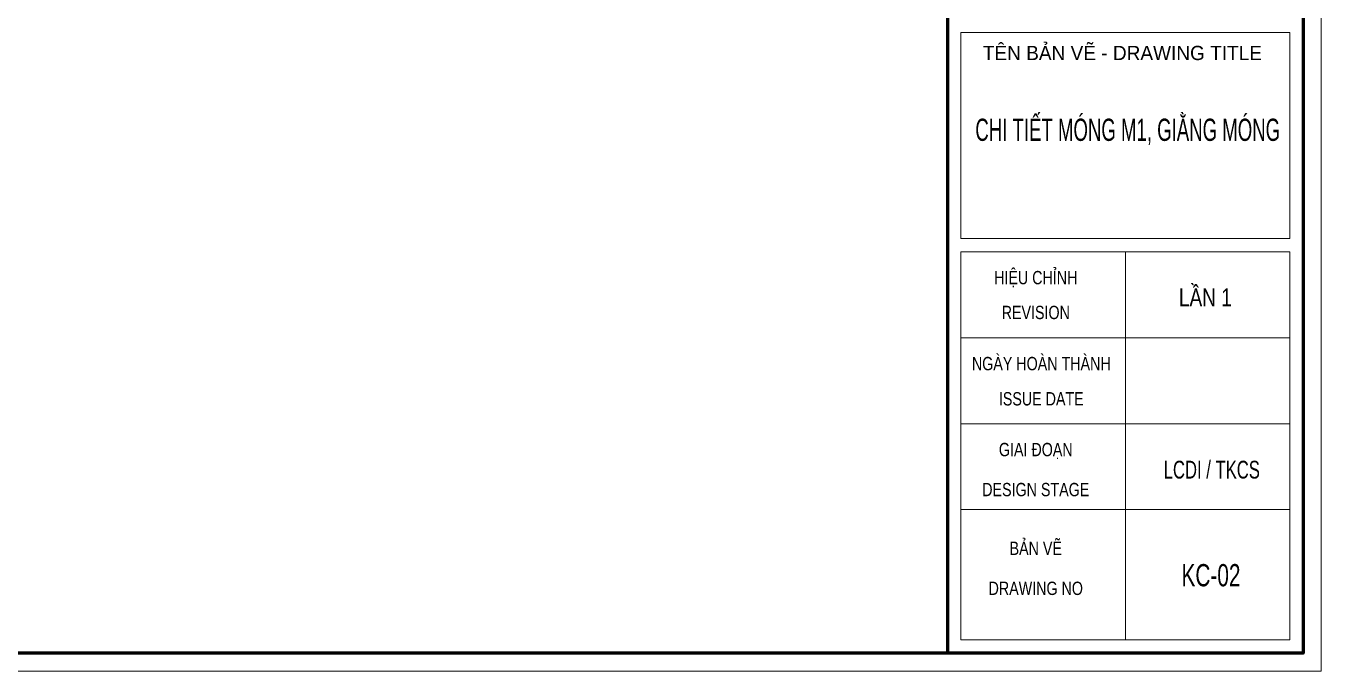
# Model space of a CAD drawing. Header units: millimetres. Extents: x 19378 to 228036, y -611253 to -527887.
# Drawn here: x 182395 to 186036, y -555772 to -553958 of the extents above; entities that cross this region are included whole.
import ezdxf
from ezdxf.enums import TextEntityAlignment as Align

# ---------------------------------------------------------------- set-up
doc = ezdxf.new("R2010")
doc.units = ezdxf.units.MM
doc.header["$MEASUREMENT"] = 0
doc.layers.get('Defpoints').update_dxf_attribs({"color": 1})
doc.layers.add('Khungten_LCDI', color=7, linetype='Continuous')
doc.layers.add('LC Net thay', color=7, linetype='Continuous', lineweight=25)
doc.layers.add('LC Text1', color=3, linetype='Continuous', lineweight=20)
doc.styles.add('Khungten', font='VHAVAN_1.TTF', dxfattribs={"width": 0.9, "height": 5000})
doc.styles.add('Title', font='VHBLACK_1.TTF', dxfattribs={"width": 0.8})

# ---------------------------------------------------------------- blocks, each defined once
blk = doc.blocks.new('Nha o can bo nhan vien Trung doan')
at = {"layer": 'Defpoints', "lineweight": 0}
blk.add_lwpolyline([(-1200, -14850), (-1200, 14850), (40800, 14850), (40800, -14850)], close=True, dxfattribs=at)
at = {"layer": 'Khungten_LCDI', "color": 5, "lineweight": 60}
blk.add_line((36600, 14650), (36600, -14650), dxfattribs=at)
at = {"layer": 'Khungten_LCDI', "color": 5, "lineweight": 25}
blk.add_line((40600, -14650), (40600, 14650), dxfattribs=at)
at = {"layer": 'Khungten_LCDI', "color": 9, "lineweight": 15}
for p, q in [((38600, -10133), (38600, -14500)), ((40450, -11100), (36750, -11100)), ((40450, -12067), (36750, -12067)), ((40450, -13033), (36750, -13033))]:
    blk.add_line(p, q, dxfattribs=at)
at = {"layer": 'Khungten_LCDI', "color": 5, "lineweight": 60}
blk.add_lwpolyline([(0, -14650), (0, 14650), (40600, 14650), (40600, -14650)], close=True, dxfattribs=at)
at = {"layer": 'Khungten_LCDI', "color": 9, "lineweight": 15}
for points in [[(36750, -9983), (40450, -9983), (40450, -7667), (36750, -7667)], [(36750, -14500), (40450, -14500), (40450, -10133), (36750, -10133)]]:
    blk.add_lwpolyline(points, close=True, dxfattribs=at)
at = {"color": 7, "style": 'Khungten'}
blk.add_text('tªn b¶n vÏ - drawing title', height=160, dxfattribs=at).set_placement((38566, -7977), align=Align.CENTER)
at = {"color": 7}
for s, height, style, width, p in [('hiÖu chØnh', 150, 'Khungten', 0.8, (37592, -10499)), ('revision', 150, 'Khungten', 0.8, (37592, -10891)), ('ngµy hoµn thµnh', 150, 'Khungten', 0.8, (37654, -11466)), ('issue date', 150, 'Khungten', 0.8, (37654, -11862)), ('giai ®o¹n', 150, 'Khungten', 0.8, (37592, -12433)), ('lcdi / tkcs', 200, 'Title', 0.7, (39571, -12684)), ('design stage', 150, 'Khungten', 0.8, (37592, -12883)), ('b¶n vÏ', 150, 'Khungten', 0.8, (37592, -13544)), ('drawing nO', 150, 'Khungten', 0.8, (37592, -13994))]:
    blk.add_text(s, height=height, dxfattribs=dict(at, style=style, width=width)).set_placement(p, align=Align.CENTER)
at = {"color": 7, "style": 'Khungten', "width": 0.8}
for tag, p in [('REVISION', (39499, -10746)), ('NGAYHT', (39546, -11609))]:
    blk.add_attdef(tag, text='', height=200, dxfattribs=at).set_placement(p, align=Align.CENTER)
at = {"layer": 'LC Text1', "style": 'Title', "width": 1.485915}
for tag, p, p2 in [('TENBANVE1', (36913, -8886), (40339, -8886)), ('TENBANVE2', (36913, -9562), (40339, -9562))]:
    blk.add_attdef(tag, text='', height=250, dxfattribs=at).set_placement(p, p2, align=Align.FIT)
at = {"layer": 'LC Text1', "style": 'Title', "width": 0.7}
blk.add_attdef('SOBANVE', text='', height=250, dxfattribs=at).set_placement((39562, -13896), align=Align.CENTER)

msp = doc.modelspace()

# ---------------------------------------------------------------- block references
at = {"layer": 'LC Net thay'}
ref = msp.add_blockref('Nha o can bo nhan vien Trung doan', (175835.5, -552059.7, 0), dxfattribs=dict(at, xscale=0.2500028331738406, yscale=0.2500028331738406, zscale=0.2500028331738406))
ref.add_attrib('REVISION', 'lÇn 1', dxfattribs={"layer": 'LC Text1', "height": 50, "style": 'Khungten', "width": 0.8}).set_placement((185710.3, -554746.3, 0), align=Align.CENTER)
ref.add_attrib('SOBANVE', 'Kc-02', dxfattribs={"layer": 'LC Text1', "height": 62.5, "style": 'Title', "width": 0.7}).set_placement((185726.1, -555533.8, 0), align=Align.CENTER)
ref.add_attrib('TENBANVE1', 'CHI TIÕT MãNG M1, gi»ng mãng', dxfattribs={"layer": 'LC Text1', "height": 62.501, "style": 'Title', "width": 0.534568}).set_placement((185063.7, -554281.2, 0), (185920.4, -554281.2, 0), align=Align.FIT)

doc.saveas('drawing.dxf')
